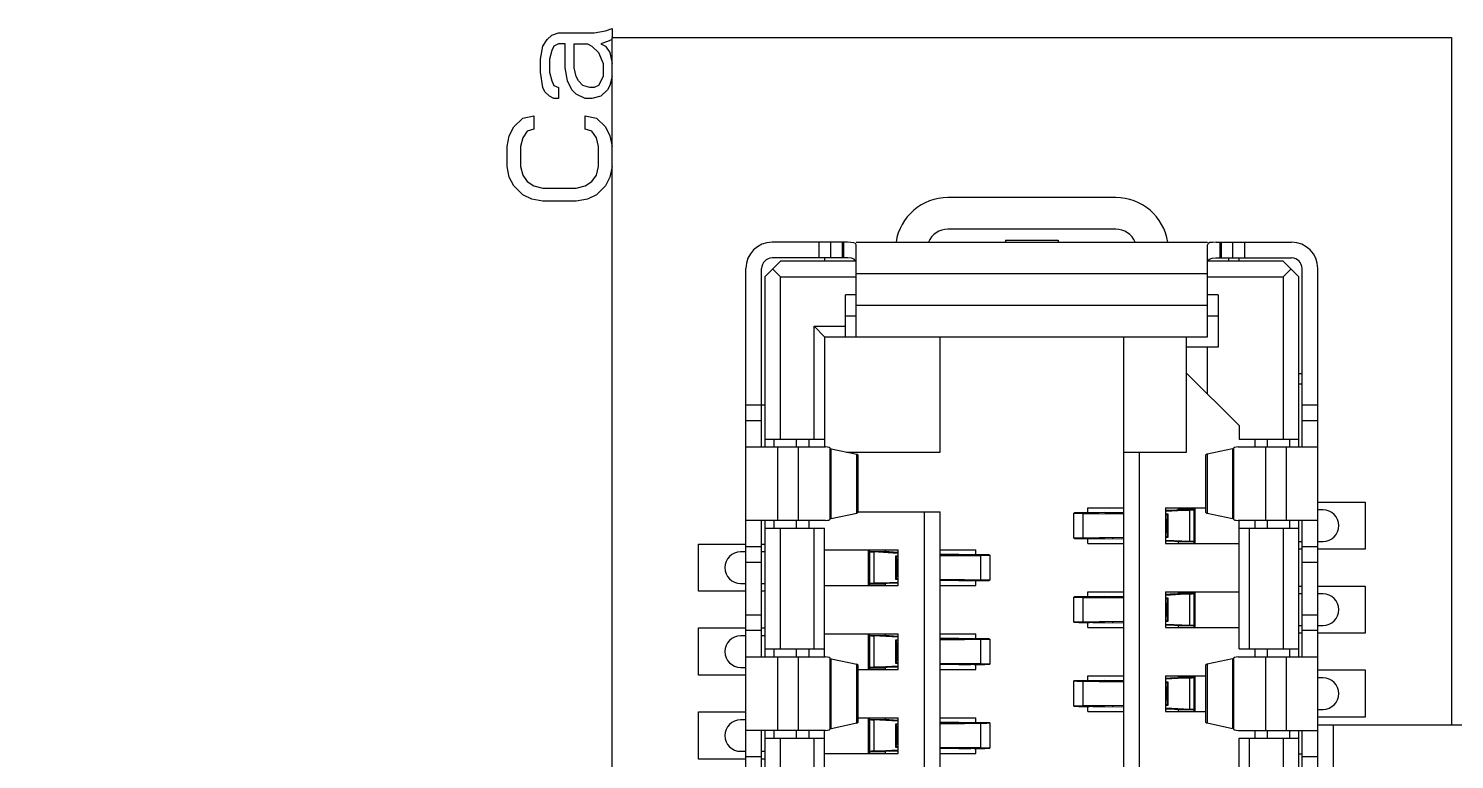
# Model space of a CAD drawing. Header units: millimetres. Extents: x 0 to 841, y 0 to 594.
# Drawn here: x 354.64 to 368.23, y 391.99 to 398.95 of the extents above; entities that cross this region are included whole.
import ezdxf

# ---------------------------------------------------------------- set-up
doc = ezdxf.new("R2010")
doc.units = ezdxf.units.MM
doc.header["$LTSCALE"] = 46.255
doc.layers.get('0').update_dxf_attribs({"linetype": 'CONTINUOUS'})
doc.layers.add('ASSEM_MEM', color=7, linetype='CONTINUOUS')
doc.layers.add('DETAIL', color=7, linetype='CONTINUOUS')
doc.styles.get("Standard").update_dxf_attribs({"font": 'txt', "width": 0.8})
doc.dimstyles.get("Standard").update_dxf_attribs({"dimtxt": 3, "dimasz": 2.1, "dimexe": 2, "dimexo": 1, "dimtad": 1, "dimzin": 0, "dimdsep": 46, "dimtxsty": 'STANDARD', "dimblk": '_FILLED', "dimblk1": '_FILLED', "dimblk2": '_FILLED', "dimcen": 0.09, "dimazin": 0, "dimtol": 1, "dimtp": 0.01, "dimtm": 0.01, "dimtfac": 1, "dimtofl": 0, "dimtmove": 0, "dimatfit": 3, "dimldrblk": '_FILLED', "dimfxl": 1, "dimtolj": 1, "dimtzin": 0, "dimarcsym": 0})

# ---------------------------------------------------------------- blocks, each defined once
blk = doc.blocks.new('_FILLED')
at = {"color": 0, "linetype": 'BYBLOCK'}
blk.add_solid([(0, 0), (-1, 0.1667), (-1, -0.1667)], dxfattribs=at)

msp = doc.modelspace()

# ---------------------------------------------------------------- linework, layer by layer
at = {"layer": 'ASSEM_MEM', "color": 40, "linetype": 'CONTINUOUS'}
for p, q in [((360.029, 398.909), (360.136, 398.93)), ((360.136, 398.93), (360.2, 398.951)), ((360.2, 398.951), (360.2, 398.865)), ((359.54, 398.784), (359.583, 398.847)), ((359.583, 398.847), (359.625, 398.888)), ((359.625, 398.888), (359.689, 398.909)), ((359.689, 398.805), (359.646, 398.784)), ((359.689, 398.909), (360.029, 398.909)), ((359.753, 398.805), (359.689, 398.805)), ((359.753, 398.576), (359.753, 398.805)), ((359.838, 398.805), (359.966, 398.805)), ((359.838, 398.576), (359.838, 398.805)), ((359.966, 398.805), (360.008, 398.784)), ((360.157, 398.826), (360.093, 398.805)), ((360.093, 398.805), (360.136, 398.784)), ((360.2, 398.847), (360.157, 398.826)), ((359.519, 398.659), (359.54, 398.784)), ((359.519, 398.534), (359.519, 398.659)), ((359.625, 398.743), (359.604, 398.659)), ((359.604, 398.659), (359.604, 398.534)), ((359.646, 398.784), (359.625, 398.743)), ((360.008, 398.784), (360.072, 398.722)), ((360.072, 398.722), (360.115, 398.618)), ((360.136, 398.784), (360.178, 398.722)), ((360.178, 398.722), (360.2, 398.618)), ((359.54, 398.388), (359.519, 398.534)), ((359.604, 398.534), (359.625, 398.451)), ((359.774, 398.451), (359.753, 398.576)), ((359.859, 398.493), (359.838, 398.576)), ((360.115, 398.618), (360.115, 398.493)), ((359.561, 398.347), (359.54, 398.388)), ((359.625, 398.451), (359.646, 398.409)), ((359.646, 398.409), (359.689, 398.388)), ((359.689, 398.388), (359.689, 398.284)), ((359.817, 398.368), (359.774, 398.451)), ((359.881, 398.451), (359.859, 398.493)), ((359.923, 398.409), (359.881, 398.451)), ((359.987, 398.388), (359.923, 398.409)), ((360.029, 398.388), (359.987, 398.388)), ((360.072, 398.409), (360.029, 398.388)), ((360.115, 398.493), (360.072, 398.409)), ((360.178, 398.409), (360.157, 398.368)), ((360.2, 398.493), (360.178, 398.409)), ((359.604, 398.305), (359.561, 398.347)), ((359.646, 398.284), (359.604, 398.305)), ((359.689, 398.284), (359.646, 398.284)), ((359.859, 398.326), (359.817, 398.368)), ((359.944, 398.284), (359.859, 398.326)), ((360.008, 398.284), (359.944, 398.284)), ((360.093, 398.305), (360.008, 398.284)), ((360.157, 398.368), (360.093, 398.305)), ((359.349, 398.097), (359.455, 398.118)), ((359.455, 398.118), (359.455, 397.993)), ((359.944, 398.118), (360.051, 398.097)), ((359.944, 397.993), (359.944, 398.118)), ((359.221, 397.93), (359.263, 398.013)), ((359.263, 398.013), (359.349, 398.097)), ((359.455, 397.993), (359.391, 397.972)), ((360.008, 397.972), (359.944, 397.993)), ((360.051, 398.097), (360.136, 398.013)), ((360.136, 398.013), (360.178, 397.93)), ((359.2, 397.826), (359.221, 397.93)), ((359.349, 397.909), (359.327, 397.826)), ((359.391, 397.972), (359.349, 397.909)), ((360.051, 397.909), (360.008, 397.972)), ((360.072, 397.826), (360.051, 397.909)), ((360.178, 397.93), (360.2, 397.826)), ((359.2, 397.638), (359.2, 397.826)), ((359.327, 397.826), (359.327, 397.638)), ((360.072, 397.638), (360.072, 397.826)), ((359.221, 397.534), (359.2, 397.638)), ((359.327, 397.638), (359.349, 397.555)), ((360.051, 397.555), (360.072, 397.638)), ((360.2, 397.638), (360.178, 397.534)), ((359.263, 397.451), (359.221, 397.534)), ((359.349, 397.368), (359.263, 397.451)), ((359.349, 397.555), (359.391, 397.493)), ((359.391, 397.493), (359.455, 397.451)), ((359.455, 397.451), (359.54, 397.43)), ((359.859, 397.43), (359.944, 397.451)), ((359.944, 397.451), (360.008, 397.493)), ((360.008, 397.493), (360.051, 397.555)), ((360.136, 397.451), (360.051, 397.368)), ((360.178, 397.534), (360.136, 397.451)), ((359.434, 397.326), (359.349, 397.368)), ((359.54, 397.305), (359.434, 397.326)), ((359.54, 397.43), (359.859, 397.43)), ((359.859, 397.305), (359.54, 397.305)), ((359.966, 397.326), (359.859, 397.305)), ((360.051, 397.368), (359.966, 397.326))]:
    msp.add_line(p, q, dxfattribs=at)
at = {"layer": 'ASSEM_MEM', "color": 7, "linetype": 'CONTINUOUS'}
for p, q in [((360.2, 398.865), (368.2, 398.865)), ((360.2, 391.915), (360.2, 398.865)), ((368.2, 398.865), (368.2, 392.315)), ((365, 397.34), (363.4, 397.34)), ((365, 397.04), (363.4, 397.04)), ((362.172, 396.765), (362.172, 396.915)), ((362.283, 396.915), (362.283, 396.765)), ((362.395, 396.765), (362.395, 396.915)), ((362.405, 396.915), (362.405, 396.765)), ((362.525, 396.915), (365.875, 396.915)), ((363.95, 396.935), (364.45, 396.935)), ((363.95, 396.935), (363.95, 396.915)), ((364.45, 396.935), (364.45, 396.915)), ((365.957, 396.915), (366.675, 396.915)), ((365.995, 396.765), (365.995, 396.915)), ((366.005, 396.915), (366.005, 396.765)), ((366.116, 396.765), (366.116, 396.915)), ((366.227, 396.915), (366.227, 396.765)), ((362.225, 396.765), (362.225, 396.735)), ((362.525, 396.015), (362.525, 396.89)), ((365.875, 396.015), (365.875, 396.89)), ((365.995, 396.765), (366.675, 396.765)), ((366.075, 396.765), (366.075, 396.735)), ((366.175, 396.735), (366.175, 396.765)), ((361.475, 389.758), (361.475, 396.665)), ((361.625, 394.965), (361.625, 396.665)), ((361.805, 396.735), (361.655, 396.585)), ((361.73, 396.66), (361.805, 396.585)), ((362.521, 396.735), (361.805, 396.735)), ((366.595, 396.735), (365.879, 396.735)), ((366.595, 396.735), (366.745, 396.585)), ((366.67, 396.66), (366.595, 396.585)), ((366.775, 394.965), (366.775, 396.665)), ((366.925, 384.165), (366.925, 396.665)), ((361.655, 396.585), (361.655, 394.965)), ((361.805, 396.585), (362.525, 396.585)), ((361.805, 395.04), (361.805, 396.585)), ((365.875, 396.615), (362.525, 396.615)), ((365.875, 396.585), (366.595, 396.585)), ((366.595, 396.585), (366.595, 395.04)), ((366.745, 394.965), (366.745, 396.585)), ((362.525, 396.415), (362.425, 396.415)), ((362.425, 396.015), (362.425, 396.415)), ((365.975, 396.415), (365.875, 396.415)), ((365.975, 396.415), (365.975, 395.915)), ((362.425, 396.215), (362.525, 396.215)), ((362.525, 396.315), (365.875, 396.315)), ((365.875, 396.215), (365.975, 396.215)), ((362.125, 396.115), (362.425, 396.115)), ((362.125, 396.115), (362.225, 396.015)), ((362.125, 395.04), (362.125, 396.115)), ((362.225, 396.015), (365.875, 396.015)), ((362.225, 396.015), (362.225, 394.965)), ((363.325, 394.915), (363.325, 396.015)), ((365.075, 384.815), (365.075, 396.015)), ((365.675, 394.915), (365.675, 396.015)), ((365.975, 395.915), (365.675, 395.915)), ((365.875, 395.468), (365.875, 395.915)), ((366.175, 395.168), (365.675, 395.668)), ((366.745, 395.665), (366.775, 395.665)), ((366.745, 395.565), (366.775, 395.565)), ((361.475, 395.365), (361.655, 395.365)), ((366.775, 395.365), (366.925, 395.365)), ((361.625, 395.215), (361.475, 395.215)), ((366.175, 395.168), (366.175, 395.04)), ((366.925, 395.215), (366.775, 395.215)), ((361.655, 395.04), (362.225, 395.04)), ((361.745, 394.965), (361.745, 395.04)), ((361.955, 395.04), (361.955, 394.965)), ((362.075, 395.04), (362.075, 394.965)), ((366.175, 395.04), (366.745, 395.04)), ((366.325, 395.04), (366.325, 394.965)), ((366.445, 394.965), (366.445, 395.04)), ((366.655, 395.04), (366.655, 394.965)), ((361.475, 394.965), (362.234, 394.965)), ((361.775, 394.965), (361.775, 394.265)), ((361.975, 394.265), (361.975, 394.965)), ((362.275, 394.956), (362.275, 394.273)), ((362.287, 394.946), (362.531, 394.895)), ((362.287, 394.284), (362.287, 394.946)), ((362.434, 394.915), (363.325, 394.915)), ((362.531, 394.335), (362.531, 394.895)), ((362.541, 394.89), (362.541, 394.339)), ((365.075, 394.915), (365.675, 394.915)), ((365.225, 385.915), (365.225, 394.915)), ((365.857, 394.34), (365.857, 394.89)), ((366.113, 394.946), (365.869, 394.895)), ((365.869, 394.895), (365.869, 394.335)), ((366.113, 394.946), (366.113, 394.284)), ((366.125, 394.273), (366.125, 394.956)), ((366.165, 394.965), (366.925, 394.965)), ((366.425, 394.965), (366.425, 394.265)), ((366.625, 394.265), (366.625, 394.965)), ((362.287, 394.284), (362.531, 394.335)), ((362.541, 394.345), (363.325, 394.345)), ((363.175, 394.345), (363.175, 385.915)), ((363.325, 384.815), (363.325, 394.345)), ((364.599, 394.095), (364.599, 394.335)), ((364.689, 394.332), (364.841, 394.331)), ((364.689, 394.097), (364.689, 394.332)), ((364.735, 394.385), (365.075, 394.385)), ((364.735, 394.338), (364.735, 394.385)), ((364.895, 394.339), (364.83, 394.338)), ((364.841, 394.331), (365.075, 394.329)), ((364.895, 394.339), (365.075, 394.34)), ((364.972, 394.33), (364.972, 394.339)), ((365.475, 394.385), (365.857, 394.385)), ((365.475, 394.385), (365.475, 394.045)), ((365.475, 394.321), (365.49, 394.321)), ((365.705, 394.364), (365.476, 394.351)), ((365.56, 394.364), (365.476, 394.359)), ((365.49, 394.321), (365.498, 394.324)), ((365.498, 394.324), (365.498, 394.324)), ((365.498, 394.106), (365.498, 394.324)), ((365.498, 394.106), (365.498, 394.324)), ((365.56, 394.364), (365.705, 394.364)), ((365.595, 394.385), (365.595, 394.369)), ((365.595, 394.369), (365.745, 394.369)), ((365.745, 394.368), (365.595, 394.368)), ((365.705, 394.066), (365.705, 394.364)), ((365.745, 394.385), (365.745, 394.369)), ((365.745, 394.368), (365.745, 394.062)), ((365.755, 394.365), (365.745, 394.365)), ((365.755, 394.045), (365.755, 394.385)), ((365.869, 394.335), (366.113, 394.284)), ((366.925, 394.44), (367.375, 394.44)), ((366.975, 394.365), (366.925, 394.365)), ((367.375, 394.44), (367.375, 393.99)), ((362.234, 394.265), (361.475, 394.265)), ((361.625, 392.965), (361.625, 394.265)), ((361.655, 394.265), (361.655, 392.965)), ((361.655, 394.19), (362.225, 394.19)), ((361.745, 394.19), (361.745, 394.265)), ((361.805, 393.04), (361.805, 394.19)), ((361.955, 394.265), (361.955, 394.19)), ((362.075, 394.265), (362.075, 394.19)), ((362.125, 393.04), (362.125, 394.19)), ((362.225, 392.965), (362.225, 394.19)), ((365.486, 394.241), (365.475, 394.241)), ((365.475, 394.189), (365.486, 394.189)), ((365.486, 394.189), (365.486, 394.241)), ((366.925, 394.265), (366.165, 394.265)), ((366.175, 393.04), (366.175, 394.265)), ((366.175, 394.19), (366.745, 394.19)), ((366.275, 393.04), (366.275, 394.19)), ((366.325, 394.265), (366.325, 394.19)), ((366.445, 394.19), (366.445, 394.265)), ((366.595, 394.19), (366.595, 393.04)), ((366.655, 394.265), (366.655, 394.19)), ((366.745, 392.965), (366.745, 394.265)), ((366.775, 392.965), (366.775, 394.265)), ((361.025, 394.04), (361.475, 394.04)), ((361.025, 393.59), (361.025, 394.04)), ((361.625, 394.04), (361.655, 394.04)), ((364.841, 394.099), (364.689, 394.097)), ((364.735, 394.045), (364.735, 394.095)), ((364.735, 394.045), (365.075, 394.045)), ((364.83, 394.092), (364.895, 394.091)), ((365.075, 394.101), (364.841, 394.099)), ((364.895, 394.091), (365.075, 394.09)), ((364.972, 394.09), (364.972, 394.1)), ((365.49, 394.109), (365.475, 394.109)), ((365.475, 394.045), (366.175, 394.045)), ((365.476, 394.078), (365.705, 394.066)), ((365.476, 394.071), (365.56, 394.066)), ((365.49, 394.109), (365.498, 394.106)), ((365.498, 394.106), (365.498, 394.106)), ((365.56, 394.066), (365.705, 394.066)), ((365.745, 394.062), (365.595, 394.062)), ((365.745, 394.061), (365.595, 394.061)), ((365.595, 394.061), (365.595, 394.045)), ((365.745, 394.062), (365.74, 394.063)), ((365.745, 394.065), (365.755, 394.065)), ((365.745, 394.061), (365.745, 394.045)), ((366.745, 394.065), (366.775, 394.065)), ((366.925, 394.065), (366.975, 394.065)), ((361.475, 393.965), (361.425, 393.965)), ((361.475, 394.015), (361.625, 394.015)), ((361.655, 393.965), (361.625, 393.965)), ((362.225, 393.985), (362.925, 393.985)), ((362.645, 393.645), (362.645, 393.985)), ((362.655, 393.965), (362.645, 393.965)), ((362.655, 393.969), (362.655, 393.985)), ((362.655, 393.969), (362.805, 393.969)), ((362.655, 393.968), (362.805, 393.968)), ((362.655, 393.968), (362.659, 393.967)), ((362.655, 393.662), (362.655, 393.968)), ((362.839, 393.964), (362.694, 393.964)), ((362.923, 393.951), (362.694, 393.964)), ((362.694, 393.964), (362.694, 393.666)), ((362.805, 393.969), (362.805, 393.985)), ((362.923, 393.959), (362.839, 393.964)), ((362.909, 393.921), (362.901, 393.924)), ((362.901, 393.924), (362.901, 393.924)), ((362.901, 393.924), (362.901, 393.706)), ((362.901, 393.924), (362.901, 393.706)), ((362.909, 393.921), (362.925, 393.921)), ((362.925, 393.645), (362.925, 393.985)), ((363.325, 393.985), (363.665, 393.985)), ((363.504, 393.939), (363.325, 393.94)), ((363.325, 393.929), (363.558, 393.931)), ((363.427, 393.939), (363.427, 393.93)), ((363.57, 393.938), (363.504, 393.939)), ((363.558, 393.931), (363.71, 393.932)), ((363.665, 393.935), (363.665, 393.985)), ((363.71, 393.932), (363.71, 393.697)), ((363.801, 393.935), (363.801, 393.695)), ((366.775, 393.99), (366.745, 393.99)), ((366.775, 394.015), (366.925, 394.015)), ((367.375, 393.99), (366.925, 393.99)), ((361.625, 393.865), (361.475, 393.865)), ((362.925, 393.841), (362.913, 393.841)), ((362.913, 393.841), (362.913, 393.789)), ((362.913, 393.789), (362.925, 393.789)), ((366.925, 393.865), (366.775, 393.865)), ((361.425, 393.665), (361.475, 393.665)), ((361.625, 393.665), (361.655, 393.665)), ((362.225, 393.645), (362.925, 393.645)), ((362.645, 393.665), (362.655, 393.665)), ((362.655, 393.662), (362.805, 393.662)), ((362.805, 393.661), (362.655, 393.661)), ((362.655, 393.645), (362.655, 393.661)), ((362.694, 393.666), (362.923, 393.678)), ((362.839, 393.666), (362.694, 393.666)), ((362.805, 393.645), (362.805, 393.661)), ((362.839, 393.666), (362.923, 393.671)), ((362.909, 393.709), (362.901, 393.706)), ((362.901, 393.706), (362.901, 393.706)), ((362.925, 393.709), (362.909, 393.709)), ((363.558, 393.699), (363.325, 393.701)), ((363.504, 393.691), (363.325, 393.69)), ((363.325, 393.645), (363.665, 393.645)), ((363.427, 393.7), (363.427, 393.69)), ((363.504, 393.691), (363.57, 393.692)), ((363.71, 393.697), (363.558, 393.699)), ((363.665, 393.645), (363.665, 393.692)), ((366.745, 393.64), (366.775, 393.64)), ((366.925, 393.64), (367.375, 393.64)), ((367.375, 393.64), (367.375, 393.19)), ((361.475, 393.59), (361.025, 393.59)), ((361.655, 393.59), (361.625, 393.59)), ((364.599, 393.295), (364.599, 393.535)), ((364.689, 393.532), (364.841, 393.531)), ((364.689, 393.297), (364.689, 393.532)), ((364.735, 393.585), (365.075, 393.585)), ((364.735, 393.535), (364.735, 393.585)), ((364.895, 393.539), (364.83, 393.538)), ((364.841, 393.531), (365.075, 393.529)), ((364.895, 393.539), (365.075, 393.54)), ((364.972, 393.53), (364.972, 393.539)), ((365.475, 393.585), (366.175, 393.585)), ((365.475, 393.585), (365.475, 393.245)), ((365.475, 393.521), (365.49, 393.521)), ((365.705, 393.564), (365.476, 393.551)), ((365.56, 393.564), (365.476, 393.559)), ((365.49, 393.521), (365.498, 393.524)), ((365.498, 393.524), (365.498, 393.524)), ((365.498, 393.306), (365.498, 393.524)), ((365.498, 393.306), (365.498, 393.524)), ((365.56, 393.564), (365.705, 393.564)), ((365.595, 393.585), (365.595, 393.569)), ((365.595, 393.569), (365.745, 393.569)), ((365.745, 393.568), (365.595, 393.568)), ((365.705, 393.266), (365.705, 393.564)), ((365.745, 393.585), (365.745, 393.569)), ((365.745, 393.568), (365.745, 393.262)), ((365.755, 393.565), (365.745, 393.565)), ((365.755, 393.245), (365.755, 393.585)), ((366.775, 393.565), (366.745, 393.565)), ((366.975, 393.565), (366.925, 393.565)), ((361.475, 393.365), (361.625, 393.365)), ((365.486, 393.441), (365.475, 393.441)), ((365.475, 393.389), (365.486, 393.389)), ((365.486, 393.389), (365.486, 393.441)), ((366.775, 393.365), (366.925, 393.365)), ((361.025, 393.24), (361.475, 393.24)), ((361.025, 392.79), (361.025, 393.24)), ((361.625, 393.24), (361.655, 393.24)), ((364.841, 393.299), (364.689, 393.297)), ((364.735, 393.245), (364.735, 393.295)), ((364.735, 393.245), (365.075, 393.245)), ((364.83, 393.292), (364.895, 393.291)), ((365.075, 393.301), (364.841, 393.299)), ((364.895, 393.291), (365.075, 393.29)), ((364.972, 393.29), (364.972, 393.3)), ((365.49, 393.309), (365.475, 393.309)), ((365.475, 393.245), (366.175, 393.245)), ((365.476, 393.278), (365.705, 393.266)), ((365.476, 393.271), (365.56, 393.266)), ((365.49, 393.309), (365.498, 393.306)), ((365.498, 393.306), (365.498, 393.306)), ((365.56, 393.266), (365.705, 393.266)), ((365.745, 393.262), (365.595, 393.262)), ((365.745, 393.261), (365.595, 393.261)), ((365.595, 393.261), (365.595, 393.245)), ((365.745, 393.262), (365.74, 393.263)), ((365.745, 393.265), (365.755, 393.265)), ((365.745, 393.261), (365.745, 393.245)), ((366.745, 393.265), (366.775, 393.265)), ((366.925, 393.265), (366.975, 393.265)), ((361.475, 393.165), (361.425, 393.165)), ((361.625, 393.215), (361.475, 393.215)), ((361.655, 393.165), (361.625, 393.165)), ((362.225, 393.185), (362.925, 393.185)), ((362.645, 392.845), (362.645, 393.185)), ((362.655, 393.165), (362.645, 393.165)), ((362.655, 393.169), (362.655, 393.185)), ((362.655, 393.169), (362.805, 393.169)), ((362.655, 393.168), (362.805, 393.168)), ((362.655, 393.168), (362.659, 393.167)), ((362.655, 392.862), (362.655, 393.168)), ((362.839, 393.164), (362.694, 393.164)), ((362.923, 393.151), (362.694, 393.164)), ((362.694, 393.164), (362.694, 392.866)), ((362.805, 393.169), (362.805, 393.185)), ((362.923, 393.159), (362.839, 393.164)), ((362.909, 393.121), (362.901, 393.124)), ((362.901, 393.124), (362.901, 393.124)), ((362.901, 393.124), (362.901, 392.906)), ((362.901, 393.124), (362.901, 392.906)), ((362.909, 393.121), (362.925, 393.121)), ((362.925, 392.845), (362.925, 393.185)), ((363.325, 393.185), (363.665, 393.185)), ((363.504, 393.139), (363.325, 393.14)), ((363.325, 393.129), (363.558, 393.131)), ((363.427, 393.139), (363.427, 393.13)), ((363.57, 393.138), (363.504, 393.139)), ((363.558, 393.131), (363.71, 393.132)), ((363.665, 393.135), (363.665, 393.185)), ((363.71, 393.132), (363.71, 392.897)), ((363.801, 393.135), (363.801, 392.895)), ((366.775, 393.19), (366.745, 393.19)), ((366.925, 393.215), (366.775, 393.215)), ((367.375, 393.19), (366.925, 393.19)), ((361.475, 392.965), (362.234, 392.965)), ((361.655, 393.04), (362.225, 393.04)), ((361.745, 392.965), (361.745, 393.04)), ((361.775, 392.965), (361.775, 392.265)), ((361.955, 393.04), (361.955, 392.965)), ((361.975, 392.265), (361.975, 392.965)), ((362.075, 393.04), (362.075, 392.965)), ((362.275, 392.956), (362.275, 392.273)), ((362.925, 393.041), (362.913, 393.041)), ((362.913, 393.041), (362.913, 392.989)), ((362.913, 392.989), (362.925, 392.989)), ((366.125, 392.273), (366.125, 392.956)), ((366.165, 392.965), (366.925, 392.965)), ((366.175, 393.04), (366.745, 393.04)), ((366.325, 393.04), (366.325, 392.965)), ((366.425, 392.965), (366.425, 392.265)), ((366.445, 392.965), (366.445, 393.04)), ((366.625, 392.265), (366.625, 392.965)), ((366.655, 393.04), (366.655, 392.965)), ((361.425, 392.865), (361.475, 392.865)), ((362.287, 392.946), (362.531, 392.895)), ((362.287, 392.284), (362.287, 392.946)), ((362.531, 392.335), (362.531, 392.895)), ((362.541, 392.89), (362.541, 392.339)), ((362.541, 392.845), (362.925, 392.845)), ((362.645, 392.865), (362.655, 392.865)), ((362.655, 392.862), (362.805, 392.862)), ((362.805, 392.861), (362.655, 392.861)), ((362.655, 392.845), (362.655, 392.861)), ((362.694, 392.866), (362.923, 392.878)), ((362.839, 392.866), (362.694, 392.866)), ((362.805, 392.845), (362.805, 392.861)), ((362.839, 392.866), (362.923, 392.871)), ((362.909, 392.909), (362.901, 392.906)), ((362.901, 392.906), (362.901, 392.906)), ((362.925, 392.909), (362.909, 392.909)), ((363.558, 392.899), (363.325, 392.901)), ((363.504, 392.891), (363.325, 392.89)), ((363.325, 392.845), (363.665, 392.845)), ((363.427, 392.9), (363.427, 392.89)), ((363.504, 392.891), (363.57, 392.892)), ((363.71, 392.897), (363.558, 392.899)), ((363.665, 392.845), (363.665, 392.892)), ((365.857, 392.34), (365.857, 392.89)), ((366.113, 392.946), (365.869, 392.895)), ((365.869, 392.895), (365.869, 392.335)), ((366.113, 392.946), (366.113, 392.284)), ((366.925, 392.84), (367.375, 392.84)), ((367.375, 392.84), (367.375, 392.39)), ((361.475, 392.79), (361.025, 392.79)), ((364.599, 392.495), (364.599, 392.735)), ((364.689, 392.732), (364.841, 392.731)), ((364.689, 392.497), (364.689, 392.732)), ((364.735, 392.785), (365.075, 392.785)), ((364.735, 392.735), (364.735, 392.785)), ((364.895, 392.739), (364.83, 392.738)), ((364.841, 392.731), (365.075, 392.729)), ((364.895, 392.739), (365.075, 392.74)), ((364.972, 392.73), (364.972, 392.739)), ((365.475, 392.785), (365.857, 392.785)), ((365.475, 392.785), (365.475, 392.445)), ((365.475, 392.721), (365.49, 392.721)), ((365.705, 392.764), (365.476, 392.751)), ((365.56, 392.764), (365.476, 392.759)), ((365.49, 392.721), (365.498, 392.724)), ((365.498, 392.506), (365.498, 392.724)), ((365.498, 392.506), (365.498, 392.724)), ((365.498, 392.724), (365.498, 392.724)), ((365.56, 392.764), (365.705, 392.764)), ((365.595, 392.785), (365.595, 392.769)), ((365.595, 392.769), (365.745, 392.769)), ((365.745, 392.768), (365.595, 392.768)), ((365.705, 392.466), (365.705, 392.764)), ((365.745, 392.785), (365.745, 392.769)), ((365.745, 392.768), (365.745, 392.462)), ((365.755, 392.765), (365.745, 392.765)), ((365.755, 392.445), (365.755, 392.785)), ((366.975, 392.765), (366.925, 392.765)), ((365.486, 392.641), (365.475, 392.641)), ((365.475, 392.589), (365.486, 392.589)), ((365.486, 392.589), (365.486, 392.641)), ((361.025, 392.44), (361.475, 392.44)), ((361.025, 391.99), (361.025, 392.44)), ((364.841, 392.499), (364.689, 392.497)), ((364.735, 392.445), (364.735, 392.495)), ((364.735, 392.445), (365.075, 392.445)), ((364.83, 392.492), (364.895, 392.491)), ((365.075, 392.501), (364.841, 392.499)), ((364.895, 392.491), (365.075, 392.49)), ((364.972, 392.49), (364.972, 392.5)), ((365.49, 392.509), (365.475, 392.509)), ((365.475, 392.445), (365.857, 392.445)), ((365.476, 392.478), (365.705, 392.466)), ((365.476, 392.471), (365.56, 392.466)), ((365.49, 392.509), (365.498, 392.506)), ((365.498, 392.506), (365.498, 392.506)), ((365.56, 392.466), (365.705, 392.466)), ((365.745, 392.462), (365.595, 392.462)), ((365.745, 392.461), (365.595, 392.461)), ((365.595, 392.461), (365.595, 392.445)), ((365.745, 392.462), (365.74, 392.463)), ((365.745, 392.465), (365.755, 392.465)), ((365.745, 392.461), (365.745, 392.445)), ((366.925, 392.465), (366.975, 392.465)), ((361.475, 392.365), (361.425, 392.365)), ((362.287, 392.284), (362.531, 392.335)), ((362.541, 392.385), (362.925, 392.385)), ((362.645, 392.045), (362.645, 392.385)), ((362.655, 392.365), (362.645, 392.365)), ((362.655, 392.369), (362.655, 392.385)), ((362.655, 392.369), (362.805, 392.369)), ((362.655, 392.368), (362.805, 392.368)), ((362.655, 392.368), (362.659, 392.367)), ((362.655, 392.062), (362.655, 392.368)), ((362.839, 392.364), (362.694, 392.364)), ((362.923, 392.351), (362.694, 392.364)), ((362.694, 392.364), (362.694, 392.066)), ((362.805, 392.369), (362.805, 392.385)), ((362.923, 392.359), (362.839, 392.364)), ((362.909, 392.321), (362.901, 392.324)), ((362.901, 392.324), (362.901, 392.324)), ((362.901, 392.324), (362.901, 392.106)), ((362.901, 392.324), (362.901, 392.106)), ((362.909, 392.321), (362.925, 392.321)), ((362.925, 392.045), (362.925, 392.385)), ((363.325, 392.385), (363.665, 392.385)), ((363.504, 392.339), (363.325, 392.34)), ((363.325, 392.329), (363.558, 392.331)), ((363.427, 392.339), (363.427, 392.33)), ((363.57, 392.338), (363.504, 392.339)), ((363.558, 392.331), (363.71, 392.332)), ((363.665, 392.335), (363.665, 392.385)), ((363.71, 392.332), (363.71, 392.097)), ((363.801, 392.335), (363.801, 392.095)), ((365.869, 392.335), (366.113, 392.284)), ((367.375, 392.39), (366.925, 392.39)), ((368.555, 392.315), (366.925, 392.315)), ((367.075, 391.315), (367.075, 392.315)), ((362.234, 392.265), (361.475, 392.265)), ((361.625, 390.965), (361.625, 392.265)), ((361.655, 392.265), (361.655, 390.965)), ((361.655, 392.19), (362.225, 392.19)), ((361.745, 392.19), (361.745, 392.265)), ((361.805, 391.04), (361.805, 392.19)), ((361.955, 392.265), (361.955, 392.19)), ((362.075, 392.265), (362.075, 392.19)), ((362.125, 391.04), (362.125, 392.19)), ((362.225, 391.04), (362.225, 392.265)), ((362.925, 392.241), (362.913, 392.241)), ((362.913, 392.241), (362.913, 392.189)), ((362.913, 392.189), (362.925, 392.189)), ((366.165, 392.265), (366.925, 392.265)), ((366.175, 392.19), (366.745, 392.19)), ((366.175, 390.965), (366.175, 392.19)), ((366.275, 391.04), (366.275, 392.19)), ((366.325, 392.265), (366.325, 392.19)), ((366.445, 392.19), (366.445, 392.265)), ((366.595, 392.19), (366.595, 391.04)), ((366.655, 392.265), (366.655, 392.19)), ((366.745, 390.965), (366.745, 392.265)), ((366.775, 390.965), (366.775, 392.265)), ((361.425, 392.065), (361.475, 392.065)), ((361.475, 392.015), (361.625, 392.015)), ((361.625, 392.065), (361.655, 392.065)), ((362.225, 392.045), (362.925, 392.045)), ((362.645, 392.065), (362.655, 392.065)), ((362.655, 392.062), (362.805, 392.062)), ((362.805, 392.061), (362.655, 392.061)), ((362.655, 392.045), (362.655, 392.061)), ((362.694, 392.066), (362.923, 392.078)), ((362.839, 392.066), (362.694, 392.066)), ((362.805, 392.045), (362.805, 392.061)), ((362.839, 392.066), (362.923, 392.071)), ((362.909, 392.109), (362.901, 392.106)), ((362.901, 392.106), (362.901, 392.106)), ((362.925, 392.109), (362.909, 392.109)), ((363.558, 392.099), (363.325, 392.101)), ((363.504, 392.091), (363.325, 392.09)), ((363.325, 392.045), (363.665, 392.045)), ((363.427, 392.1), (363.427, 392.09)), ((363.504, 392.091), (363.57, 392.092)), ((363.71, 392.097), (363.558, 392.099)), ((363.665, 392.045), (363.665, 392.092)), ((366.745, 392.04), (366.775, 392.04)), ((366.775, 392.015), (366.925, 392.015)), ((361.475, 391.99), (361.025, 391.99)), ((361.655, 391.99), (361.625, 391.99))]:
    msp.add_line(p, q, dxfattribs=at)
for points in [[(362.525, 396.89), (362.519, 396.903), (362.503, 396.91), (362.476, 396.914), (362.442, 396.915), (361.725, 396.915)], [(365.957, 396.915), (365.923, 396.914), (365.896, 396.911), (365.88, 396.903), (365.875, 396.89)], [(362.521, 396.735), (362.521, 396.735), (362.507, 396.753), (362.482, 396.762), (362.446, 396.765), (361.725, 396.765)], [(365.879, 396.735), (365.892, 396.753), (365.917, 396.762), (365.952, 396.765), (365.995, 396.765)], [(364.749, 394.338), (364.72, 394.338), (364.648, 394.337), (364.607, 394.336), (364.599, 394.335)], [(364.599, 394.335), (364.6, 394.335), (364.628, 394.334), (364.689, 394.332)], [(364.83, 394.338), (364.782, 394.337), (364.754, 394.336), (364.749, 394.335)], [(365.498, 394.324), (365.49, 394.325), (365.475, 394.325)], [(365.49, 394.321), (365.489, 394.315), (365.488, 394.297), (365.487, 394.271), (365.486, 394.241)], [(365.56, 394.364), (365.579, 394.365), (365.591, 394.367), (365.595, 394.368)], [(365.705, 394.364), (365.727, 394.365), (365.74, 394.367), (365.745, 394.368)], [(365.486, 394.189), (365.487, 394.159), (365.488, 394.132), (365.489, 394.115), (365.49, 394.109)], [(364.689, 394.097), (364.628, 394.096), (364.6, 394.095), (364.599, 394.095)], [(364.599, 394.095), (364.607, 394.094), (364.648, 394.093), (364.72, 394.092), (364.749, 394.091)], [(364.749, 394.095), (364.754, 394.094), (364.782, 394.093), (364.83, 394.092)], [(365.475, 394.104), (365.49, 394.105), (365.498, 394.106)], [(365.595, 394.062), (365.591, 394.063), (365.579, 394.065), (365.56, 394.066)], [(365.74, 394.063), (365.727, 394.065), (365.705, 394.066)], [(362.659, 393.967), (362.672, 393.965), (362.694, 393.964)], [(362.805, 393.968), (362.808, 393.967), (362.82, 393.965), (362.839, 393.964)], [(362.925, 393.925), (362.909, 393.925), (362.901, 393.924)], [(362.913, 393.841), (362.913, 393.871), (362.912, 393.897), (362.911, 393.915), (362.909, 393.921)], [(363.651, 393.935), (363.645, 393.936), (363.618, 393.937), (363.57, 393.938)], [(363.801, 393.935), (363.792, 393.936), (363.751, 393.937), (363.679, 393.938), (363.651, 393.938)], [(363.71, 393.932), (363.771, 393.934), (363.799, 393.935), (363.801, 393.935)], [(362.909, 393.709), (362.911, 393.715), (362.912, 393.733), (362.913, 393.759), (362.913, 393.789)], [(362.694, 393.666), (362.672, 393.665), (362.659, 393.663), (362.655, 393.662)], [(362.839, 393.666), (362.82, 393.665), (362.808, 393.663), (362.805, 393.662)], [(362.901, 393.706), (362.909, 393.705), (362.925, 393.704)], [(363.57, 393.692), (363.618, 393.693), (363.645, 393.694), (363.651, 393.695)], [(363.651, 393.691), (363.679, 393.692), (363.751, 393.693), (363.792, 393.694), (363.801, 393.695)], [(363.801, 393.695), (363.799, 393.695), (363.771, 393.696), (363.71, 393.697)], [(364.749, 393.538), (364.72, 393.538), (364.648, 393.537), (364.607, 393.536), (364.599, 393.535)], [(364.599, 393.535), (364.6, 393.535), (364.628, 393.534), (364.689, 393.532)], [(364.83, 393.538), (364.782, 393.537), (364.754, 393.536), (364.749, 393.535)], [(365.498, 393.524), (365.49, 393.525), (365.475, 393.525)], [(365.49, 393.521), (365.489, 393.515), (365.488, 393.497), (365.487, 393.471), (365.486, 393.441)], [(365.56, 393.564), (365.579, 393.565), (365.591, 393.567), (365.595, 393.568)], [(365.705, 393.564), (365.727, 393.565), (365.74, 393.567), (365.745, 393.568)], [(365.486, 393.389), (365.487, 393.359), (365.488, 393.332), (365.489, 393.315), (365.49, 393.309)], [(364.689, 393.297), (364.628, 393.296), (364.6, 393.295), (364.599, 393.295)], [(364.599, 393.295), (364.607, 393.294), (364.648, 393.293), (364.72, 393.292), (364.749, 393.291)], [(364.749, 393.295), (364.754, 393.294), (364.782, 393.293), (364.83, 393.292)], [(365.475, 393.304), (365.49, 393.305), (365.498, 393.306)], [(365.595, 393.262), (365.591, 393.263), (365.579, 393.265), (365.56, 393.266)], [(365.74, 393.263), (365.727, 393.265), (365.705, 393.266)], [(362.659, 393.167), (362.672, 393.165), (362.694, 393.164)], [(362.805, 393.168), (362.808, 393.167), (362.82, 393.165), (362.839, 393.164)], [(362.925, 393.125), (362.909, 393.125), (362.901, 393.124)], [(362.913, 393.041), (362.913, 393.071), (362.912, 393.097), (362.911, 393.115), (362.909, 393.121)], [(363.651, 393.135), (363.645, 393.136), (363.618, 393.137), (363.57, 393.138)], [(363.801, 393.135), (363.792, 393.136), (363.751, 393.137), (363.679, 393.138), (363.651, 393.138)], [(363.71, 393.132), (363.771, 393.134), (363.799, 393.135), (363.801, 393.135)], [(362.909, 392.909), (362.911, 392.915), (362.912, 392.933), (362.913, 392.959), (362.913, 392.989)], [(362.694, 392.866), (362.672, 392.865), (362.659, 392.863), (362.655, 392.862)], [(362.839, 392.866), (362.82, 392.865), (362.808, 392.863), (362.805, 392.862)], [(362.901, 392.906), (362.909, 392.905), (362.925, 392.904)], [(363.57, 392.892), (363.618, 392.893), (363.645, 392.894), (363.651, 392.895)], [(363.651, 392.891), (363.679, 392.892), (363.751, 392.893), (363.792, 392.894), (363.801, 392.895)], [(363.801, 392.895), (363.799, 392.895), (363.771, 392.896), (363.71, 392.897)], [(364.749, 392.738), (364.72, 392.738), (364.648, 392.737), (364.607, 392.736), (364.599, 392.735)], [(364.599, 392.735), (364.6, 392.735), (364.628, 392.734), (364.689, 392.732)], [(364.83, 392.738), (364.782, 392.737), (364.754, 392.736), (364.749, 392.735)], [(365.498, 392.724), (365.49, 392.725), (365.475, 392.725)], [(365.49, 392.721), (365.489, 392.715), (365.488, 392.697), (365.487, 392.671), (365.486, 392.641)], [(365.56, 392.764), (365.579, 392.765), (365.591, 392.767), (365.595, 392.768)], [(365.705, 392.764), (365.727, 392.765), (365.74, 392.767), (365.745, 392.768)], [(365.486, 392.589), (365.487, 392.559), (365.488, 392.532), (365.489, 392.515), (365.49, 392.509)], [(364.689, 392.497), (364.628, 392.496), (364.6, 392.495), (364.599, 392.495)], [(364.599, 392.495), (364.607, 392.494), (364.648, 392.493), (364.72, 392.492), (364.749, 392.491)], [(364.749, 392.495), (364.754, 392.494), (364.782, 392.493), (364.83, 392.492)], [(365.475, 392.504), (365.49, 392.505), (365.498, 392.506)], [(365.595, 392.462), (365.591, 392.463), (365.579, 392.465), (365.56, 392.466)], [(365.74, 392.463), (365.727, 392.465), (365.705, 392.466)], [(362.659, 392.367), (362.672, 392.365), (362.694, 392.364)], [(362.805, 392.368), (362.808, 392.367), (362.82, 392.365), (362.839, 392.364)], [(362.925, 392.325), (362.909, 392.325), (362.901, 392.324)], [(362.913, 392.241), (362.913, 392.271), (362.912, 392.297), (362.911, 392.315), (362.909, 392.321)], [(363.651, 392.335), (363.645, 392.336), (363.618, 392.337), (363.57, 392.338)], [(363.801, 392.335), (363.792, 392.336), (363.751, 392.337), (363.679, 392.338), (363.651, 392.338)], [(363.71, 392.332), (363.771, 392.334), (363.799, 392.335), (363.801, 392.335)], [(362.909, 392.109), (362.911, 392.115), (362.912, 392.133), (362.913, 392.159), (362.913, 392.189)], [(362.694, 392.066), (362.672, 392.065), (362.659, 392.063), (362.655, 392.062)], [(362.839, 392.066), (362.82, 392.065), (362.808, 392.063), (362.805, 392.062)], [(362.901, 392.106), (362.909, 392.105), (362.925, 392.104)], [(363.57, 392.092), (363.618, 392.093), (363.645, 392.094), (363.651, 392.095)], [(363.651, 392.091), (363.679, 392.092), (363.751, 392.093), (363.792, 392.094), (363.801, 392.095)], [(363.801, 392.095), (363.799, 392.095), (363.771, 392.096), (363.71, 392.097)]]:
    msp.add_lwpolyline(points, dxfattribs=at)
for centre, radius, start, end in [((363.4, 396.84), 0.5, 90, 171.3724), ((365, 396.84), 0.5, 8.6276, 90), ((363.4, 396.84), 0.2, 90, 157.9713), ((365, 396.84), 0.2, 22.0287, 90), ((361.725, 396.665), 0.25, 90, 180), ((366.675, 396.665), 0.25, 0, 90), ((361.725, 396.665), 0.1, 90, 180), ((366.675, 396.665), 0.1, 0, 90), ((366.975, 394.215), 0.15, 270, 90), ((361.425, 393.815), 0.15, 90, 270), ((366.975, 393.415), 0.15, 270, 90), ((361.425, 393.015), 0.15, 90, 270), ((366.975, 392.615), 0.15, 270, 90), ((361.425, 392.215), 0.15, 90, 270)]:
    msp.add_arc(centre, radius, start, end, dxfattribs=at)
for centre, major_axis, start_param, end_param in [((361.975, 394.956), (0.3, 0), 0, 0.523599), ((362.625, 394.951), (0.35, 0), -3.141593, -2.879793), ((362.241, 394.89), (0.3, 0), 0, 0.261799), ((366.207, 394.89), (0.35, 0), 2.879793, 3.141593), ((365.775, 394.951), (0.35, 0), -0.261799, -0.174611), ((366.425, 394.956), (0.3, 0), 2.617994, 3.141593), ((362.241, 394.339), (0.3, 0), -0.261799, 0), ((366.207, 394.34), (0.35, 0), -3.141593, -2.879793), ((361.975, 394.273), (0.3, 0), -0.523599, 0), ((362.625, 394.279), (0.35, 0), 2.879793, 2.966982), ((365.775, 394.279), (0.35, 0), 0, 0.261799), ((366.425, 394.273), (0.3, 0), 3.141593, 3.665191), ((361.975, 392.956), (0.3, 0), 0, 0.523599), ((362.625, 392.951), (0.35, 0), -3.141593, -2.879793), ((366.425, 392.956), (0.3, 0), 2.617994, 3.141593), ((362.241, 392.89), (0.3, 0), 0, 0.261799), ((366.207, 392.89), (0.35, 0), 2.879793, 3.141593), ((365.775, 392.951), (0.35, 0), -0.261799, -0.174611), ((361.975, 392.273), (0.3, 0), -0.523599, 0), ((362.625, 392.279), (0.35, 0), 2.879793, 2.966982), ((362.241, 392.339), (0.3, 0), -0.261799, 0), ((366.207, 392.34), (0.35, 0), -3.141593, -2.879793), ((365.775, 392.279), (0.35, 0), 0, 0.261799), ((366.425, 392.273), (0.3, 0), -3.141593, -2.617994)]:
    msp.add_ellipse(centre, major_axis=major_axis, ratio=0.05608, start_param=start_param, end_param=end_param, dxfattribs=at)

# ---------------------------------------------------------------- leaders
at = {"layer": 'DETAIL', "color": 7, "linetype": 'CONTINUOUS'}
msp.add_leader([(351.19, 394.425), (358.375, 348.257), (374.621, 338.716)], dimstyle='STANDARD', override={"dimtad": 0}, dxfattribs=at)

doc.saveas('drawing.dxf')
